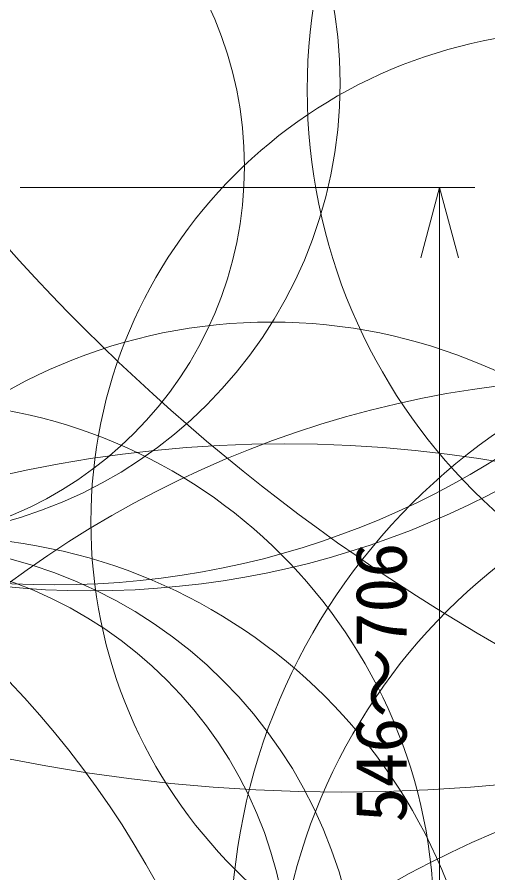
# Model space of a CAD drawing. Units: millimetres, scale not verified. Extents: x -579 to 632, y -295 to 323.
# Drawn here: x -13.54 to 3.24, y 17.22 to 47.75 of the extents above; entities that cross this region are included whole.
import ezdxf
from ezdxf.enums import TextEntityAlignment as Align

# ---------------------------------------------------------------- set-up
doc = ezdxf.new("R2010")
doc.units = ezdxf.units.MM
doc.header["$LTSCALE"] = 0.125
for name, color, linetype, lineweight in [('0-0_0', 7, 'Continuous', 20), ('0-5_SUNPO', 7, 'Continuous', 20), ('0-6_GAIKEI', 1, 'Continuous', 18)]:
    doc.layers.add(name, color=color, linetype=linetype, lineweight=lineweight)
doc.styles.add('ＭＳ ゴシック', font='')
doc.styles.get('ＭＳ ゴシック').set_extended_font_data('MS Gothic')

# ---------------------------------------------------------------- blocks, each defined once
blk = doc.blocks.new('_Open30')
at = {"layer": '0-0_0'}
blk.add_line((0, 0), (-1, 0), dxfattribs=at)
blk.add_lwpolyline([(-1, 0.26795), (0, 0), (-1, -0.26795)], dxfattribs=at)
blk = doc.blocks.new('D3')
at = {"layer": '0-5_SUNPO'}
for p, q in [((180.0666, 103.1646), (196.2729, 103.1646)), ((195.0229, 70.3646), (195.0229, 100.6646))]:
    blk.add_line(p, q, dxfattribs=at)
at = {"layer": '0-5_SUNPO', "xscale": 2.5, "yscale": 2.5, "rotation": 90}
blk.add_blockref('_Open30', (195.0229, 103.1646), dxfattribs=at)
at = {"layer": '0-5_SUNPO', "style": 'ＭＳ ゴシック'}
blk.add_text('546～706', height=1.833, rotation=90, dxfattribs=at).set_placement((194.3979, 80.5146), align=Align.BOTTOM_LEFT)

msp = doc.modelspace()

# ---------------------------------------------------------------- linework, layer by layer
at = {"layer": '0-6_GAIKEI'}
for centre, radius in [((-270.2515, 14.0454), 308.4259), ((-259.2113, 14.0451), 297.4007), ((38.6061, 86.3614), 70.3409), ((-96.2014, 14.3289), 134.3757), ((-1.962, 79.7212), 59.6214), ((-65.102, 28.4614), 80.8031), ((-10.9263, 58.3901), 31.1097), ((-12.1915, 57.2397), 29.7486), ((17.0192, 45.151), 20.2158), ((-18.2422, 45.3871), 16.2164), ((-18.9175, 42.4218), 13.4835), ((-0.2994, 14.656), 38.4881), ((-4.4792, 17.6464), 19.2233), ((16.1255, 14.8056), 22.0478), ((8.3578, -2.3165), 37.2143), ((-38.4206, 0.6172), 33.9726), ((-17.2782, 15.4194), 18.6068), ((16.6063, 11.7463), 20.9533), ((-3.9994, -12.9232), 45.4484), ((-16.2846, 9.78), 19.4103), ((-17.9526, 12.3098), 16.6362), ((-18.7821, 13.5109), 14.9654)]:
    msp.add_circle(centre, radius, dxfattribs=at)
at = {"layer": '0-6_GAIKEI', "color": 7}
for centre, radius in [((6.6077, 29.7376), 17.5187), ((16.7839, -12.953), 34.2828)]:
    msp.add_circle(centre, radius, dxfattribs=at)

# ---------------------------------------------------------------- block references
at = {"layer": '0-5_SUNPO'}
msp.add_blockref('D3', (-193.5007, -61.4999), dxfattribs=at)

doc.saveas('drawing.dxf')
